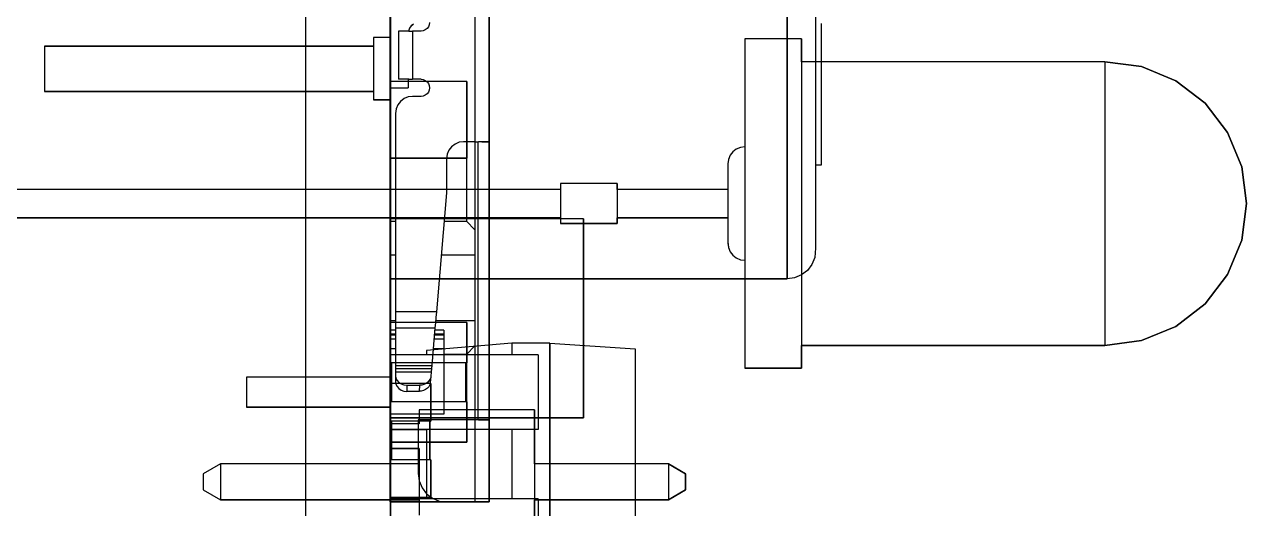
# Model space of a CAD drawing. Header units: inches. Extents: x 0 to 841, y -594 to 0.
# Drawn here: x 541.24 to 584.35, y -253.02 to -235.95 of the extents above; entities that cross this region are included whole.
import ezdxf

# ---------------------------------------------------------------- set-up
doc = ezdxf.new("R2010")
doc.units = ezdxf.units.IN
doc.header["$MEASUREMENT"] = 0

msp = doc.modelspace()

# ---------------------------------------------------------------- linework, layer by layer
at = {"color": 18, "true_color": 0x000000}
for p, q in [((551.146, -165.315), (551.146, -405.315)), ((554.146, -405.315), (554.146, -165.315)), ((568.146, -244.915), (568.146, -214.915)), ((554.126, -220.087), (554.126, -252.787)), ((554.146, -223.415), (554.146, -236.415)), ((557.126, -223.351), (557.126, -240.087)), ((557.626, -252.787), (557.626, -226.587)), ((557.626, -226.587), (557.626, -240.087)), ((557.126, -229.287), (557.126, -247.287)), ((554.126, -233.787), (554.126, -238.187)), ((554.146, -235.655), (554.146, -236.985)), ((568.146, -235.655), (568.146, -236.985)), ((569.146, -235.613), (569.146, -236.915)), ((554.426, -236.187), (554.426, -237.887)), ((554.444, -236.187), (554.426, -236.187)), ((554.492, -236.187), (554.444, -236.187)), ((554.572, -236.187), (554.492, -236.187)), ((554.676, -236.187), (554.572, -236.187)), ((554.796, -236.187), (554.676, -236.187)), ((554.818, -236.089), (554.778, -236.187)), ((554.802, -236.131), (554.78, -236.183)), ((554.78, -236.183), (554.78, -236.185)), ((554.796, -236.187), (554.926, -236.187)), ((554.882, -236.005), (554.818, -236.089)), ((554.856, -236.041), (554.82, -236.087)), ((554.82, -236.087), (554.82, -236.089)), ((554.964, -235.941), (554.882, -236.005)), ((554.884, -236.005), (554.882, -236.005)), ((554.932, -235.967), (554.884, -236.005)), ((554.926, -235.971), (554.926, -235.971)), ((555.226, -236.187), (554.926, -236.187)), ((554.926, -236.187), (554.926, -237.887)), ((555.304, -236.177), (555.226, -236.187)), ((555.376, -236.147), (555.304, -236.177)), ((555.438, -236.099), (555.376, -236.147)), ((555.486, -236.037), (555.438, -236.099)), ((555.516, -235.965), (555.486, -236.037)), ((555.526, -235.887), (555.516, -235.965)), ((569.346, -235.915), (569.346, -237.011)), ((554.146, -236.415), (553.546, -236.415)), ((553.546, -236.415), (553.546, -236.715)), ((554.146, -236.415), (553.546, -236.415)), ((553.546, -236.415), (553.546, -236.453)), ((553.546, -236.453), (553.546, -236.563)), ((553.546, -236.563), (553.546, -236.737)), ((568.646, -236.465), (566.646, -236.465)), ((566.646, -236.465), (566.646, -240.265)), ((566.646, -236.465), (566.646, -236.663)), ((568.646, -236.465), (566.646, -236.465)), ((566.646, -236.663), (566.646, -237.243)), ((568.646, -237.265), (568.646, -236.465)), ((568.646, -236.465), (568.646, -236.663)), ((568.646, -236.663), (568.646, -237.243)), ((553.546, -236.715), (541.946, -236.715)), ((541.946, -236.715), (541.946, -238.315)), ((541.946, -236.715), (553.546, -236.715)), ((541.946, -236.715), (541.946, -236.743)), ((541.946, -236.743), (541.946, -236.823)), ((541.946, -236.823), (541.946, -236.949)), ((541.946, -236.949), (541.946, -237.115)), ((553.546, -236.737), (553.546, -236.965)), ((553.546, -236.965), (553.546, -237.231)), ((554.146, -236.985), (554.146, -238.249)), ((568.146, -236.985), (568.146, -238.249)), ((569.146, -236.915), (569.146, -238.143)), ((569.346, -237.011), (569.346, -237.997)), ((541.946, -237.115), (541.946, -237.307)), ((541.946, -237.307), (541.946, -237.515)), ((541.946, -237.515), (541.946, -237.721)), ((553.546, -237.231), (553.546, -237.515)), ((553.546, -237.515), (553.546, -237.799)), ((554.126, -237.487), (554.126, -241.699)), ((566.646, -237.243), (566.646, -238.163)), ((568.646, -237.243), (568.646, -238.163)), ((579.346, -237.265), (568.646, -237.265)), ((579.346, -237.265), (568.646, -237.265)), ((580.64, -237.435), (579.346, -237.265)), ((579.346, -237.265), (580.64, -237.435)), ((579.346, -237.265), (579.346, -237.435)), ((579.346, -237.435), (579.346, -237.935)), ((581.846, -237.935), (580.64, -237.435)), ((580.64, -237.435), (581.846, -237.935)), ((541.946, -237.721), (541.946, -237.915)), ((541.946, -237.915), (541.946, -238.081)), ((553.546, -237.799), (553.546, -238.065)), ((554.444, -237.887), (554.426, -237.887)), ((554.492, -237.887), (554.444, -237.887)), ((554.572, -237.887), (554.492, -237.887)), ((554.676, -237.887), (554.572, -237.887)), ((554.796, -237.887), (554.676, -237.887)), ((554.766, -237.887), (554.766, -238.187)), ((554.796, -237.887), (554.926, -237.887)), ((555.226, -237.887), (554.926, -237.887)), ((555.226, -237.887), (555.304, -237.897)), ((555.304, -237.897), (555.376, -237.927)), ((555.376, -237.927), (555.438, -237.975)), ((579.346, -237.935), (579.346, -238.729)), ((582.882, -238.729), (581.846, -237.935)), ((581.846, -237.935), (582.882, -238.729)), ((541.946, -238.081), (541.946, -238.207)), ((541.946, -238.207), (541.946, -238.287)), ((541.946, -238.287), (541.946, -238.315)), ((541.946, -238.315), (553.546, -238.315)), ((553.546, -238.315), (541.946, -238.315)), ((553.546, -238.065), (553.546, -238.293)), ((553.546, -238.293), (553.546, -238.467)), ((553.546, -238.315), (553.546, -238.615)), ((554.126, -238.187), (554.126, -242.887)), ((554.126, -238.187), (554.766, -238.187)), ((556.838, -237.969), (554.146, -237.969)), ((554.146, -237.969), (554.146, -240.661)), ((554.146, -237.969), (554.146, -240.661)), ((556.838, -237.969), (554.146, -237.969)), ((554.146, -238.249), (554.146, -239.431)), ((555.438, -237.975), (555.486, -238.037)), ((555.486, -238.337), (555.438, -238.399)), ((555.486, -238.037), (555.516, -238.109)), ((555.516, -238.265), (555.486, -238.337)), ((555.516, -238.109), (555.526, -238.187)), ((555.526, -238.187), (555.516, -238.265)), ((556.838, -240.661), (556.838, -237.969)), ((556.838, -237.969), (556.838, -240.661)), ((566.646, -238.163), (566.646, -239.365)), ((568.146, -238.249), (568.146, -239.431)), ((568.646, -238.163), (568.646, -239.365)), ((569.146, -238.143), (569.146, -239.283)), ((569.346, -237.997), (569.346, -238.861)), ((553.546, -238.467), (553.546, -238.577)), ((553.546, -238.577), (553.546, -238.615)), ((553.546, -238.615), (554.146, -238.615)), ((554.146, -238.615), (553.546, -238.615)), ((554.146, -238.615), (554.146, -244.915)), ((554.406, -238.787), (554.346, -238.931)), ((554.502, -238.663), (554.406, -238.787)), ((554.626, -238.567), (554.502, -238.663)), ((554.77, -238.507), (554.626, -238.567)), ((554.926, -238.487), (554.77, -238.507)), ((555.226, -238.487), (554.926, -238.487)), ((555.304, -238.477), (555.226, -238.487)), ((555.376, -238.447), (555.304, -238.477)), ((555.438, -238.399), (555.376, -238.447)), ((579.346, -238.729), (579.346, -239.765)), ((583.676, -239.765), (582.882, -238.729)), ((582.882, -238.729), (583.676, -239.765)), ((554.346, -238.931), (554.326, -239.087)), ((554.326, -239.087), (554.326, -246.087)), ((569.346, -238.861), (569.346, -239.585)), ((554.146, -239.431), (554.146, -240.521)), ((566.646, -239.365), (566.646, -240.765)), ((568.146, -239.431), (568.146, -240.521)), ((568.646, -239.365), (568.646, -240.765)), ((569.146, -239.283), (569.146, -240.319)), ((569.346, -239.585), (569.346, -240.159)), ((556.57, -240.107), (556.426, -240.167)), ((556.726, -240.087), (556.57, -240.107)), ((557.126, -240.087), (556.726, -240.087)), ((556.826, -240.087), (556.826, -242.887)), ((557.126, -240.087), (557.256, -240.087)), ((557.126, -240.087), (557.126, -243.187)), ((557.226, -240.087), (557.226, -249.887)), ((557.608, -240.087), (557.256, -240.087)), ((557.376, -240.087), (557.256, -240.087)), ((557.376, -240.087), (557.48, -240.087)), ((557.48, -240.087), (557.56, -240.087)), ((557.56, -240.087), (557.608, -240.087)), ((557.626, -240.087), (557.608, -240.087)), ((557.626, -240.087), (557.626, -249.887)), ((579.346, -239.765), (579.346, -240.971)), ((584.176, -240.971), (583.676, -239.765)), ((583.676, -239.765), (584.176, -240.971)), ((554.146, -240.521), (554.146, -241.509)), ((556.146, -240.531), (556.126, -240.687)), ((556.206, -240.387), (556.146, -240.531)), ((556.302, -240.263), (556.206, -240.387)), ((556.426, -240.167), (556.302, -240.263)), ((566.222, -240.441), (566.126, -240.565)), ((566.222, -240.441), (566.126, -240.565)), ((566.346, -240.345), (566.222, -240.441)), ((566.346, -240.345), (566.222, -240.441)), ((566.49, -240.285), (566.346, -240.345)), ((566.49, -240.285), (566.346, -240.345)), ((566.646, -240.265), (566.49, -240.285)), ((566.646, -240.265), (566.49, -240.285)), ((568.146, -240.521), (568.146, -241.509)), ((569.146, -240.319), (569.146, -241.241)), ((569.346, -240.159), (569.346, -240.577)), ((554.146, -240.661), (556.838, -240.661)), ((556.838, -240.661), (554.146, -240.661)), ((556.126, -240.687), (556.126, -241.887)), ((566.066, -240.709), (566.046, -240.865)), ((566.066, -240.709), (566.046, -240.865)), ((566.046, -240.865), (566.046, -241.765)), ((566.046, -240.865), (566.046, -240.913)), ((566.046, -240.913), (566.046, -241.053)), ((566.126, -240.565), (566.066, -240.709)), ((566.126, -240.565), (566.066, -240.709)), ((566.646, -240.765), (566.646, -242.265)), ((568.646, -240.765), (568.646, -242.265)), ((569.346, -240.915), (569.146, -240.915)), ((569.346, -240.577), (569.346, -240.831)), ((569.346, -240.831), (569.346, -240.915)), ((579.346, -240.971), (579.346, -242.265)), ((584.346, -242.265), (584.176, -240.971)), ((584.176, -240.971), (584.346, -242.265)), ((566.046, -241.053), (566.046, -241.275)), ((566.046, -241.275), (566.046, -241.565)), ((569.146, -241.241), (569.146, -242.039)), ((560.146, -241.765), (513.346, -241.765)), ((560.146, -241.765), (513.346, -241.765)), ((554.146, -241.509), (554.146, -242.387)), ((562.146, -241.565), (560.146, -241.565)), ((560.146, -241.565), (560.146, -241.765)), ((560.146, -241.565), (560.146, -241.589)), ((562.146, -241.565), (560.146, -241.565)), ((560.146, -241.589), (560.146, -241.659)), ((560.146, -241.659), (560.146, -241.771)), ((560.146, -241.771), (560.146, -241.915)), ((562.146, -241.765), (562.146, -241.565)), ((562.146, -241.565), (562.146, -241.589)), ((562.146, -241.589), (562.146, -241.659)), ((562.146, -241.659), (562.146, -241.771)), ((566.046, -241.765), (562.146, -241.765)), ((566.046, -241.765), (562.146, -241.765)), ((562.146, -241.771), (562.146, -241.915)), ((566.046, -241.565), (566.046, -241.903)), ((568.146, -241.509), (568.146, -242.387)), ((556.126, -241.887), (555.766, -246.087)), ((560.146, -241.915), (560.146, -242.085)), ((560.146, -242.085), (560.146, -242.265)), ((560.146, -242.265), (560.146, -242.447)), ((562.146, -241.915), (562.146, -242.085)), ((562.146, -242.085), (562.146, -242.265)), ((562.146, -242.265), (562.146, -242.447)), ((566.046, -241.903), (566.046, -242.265)), ((566.046, -242.265), (566.046, -242.627)), ((566.646, -242.265), (566.646, -243.767)), ((568.646, -242.265), (568.646, -243.767)), ((569.146, -242.039), (569.146, -242.705)), ((579.346, -242.265), (579.346, -243.559)), ((584.176, -243.559), (584.346, -242.265)), ((584.346, -242.265), (584.176, -243.559)), ((554.146, -242.387), (554.146, -243.143)), ((560.146, -242.447), (560.146, -242.615)), ((560.146, -242.615), (560.146, -242.761)), ((562.146, -242.447), (562.146, -242.615)), ((562.146, -242.615), (562.146, -242.761)), ((566.046, -242.627), (566.046, -242.965)), ((568.146, -242.387), (568.146, -243.143)), ((569.146, -242.705), (569.146, -243.229)), ((513.346, -242.765), (560.146, -242.765)), ((560.146, -242.765), (513.346, -242.765)), ((554.126, -242.887), (554.126, -244.087)), ((554.126, -242.887), (554.326, -242.887)), ((554.126, -242.887), (554.126, -247.387)), ((560.958, -242.805), (554.14, -242.805)), ((554.14, -242.805), (554.14, -249.825)), ((560.958, -242.805), (554.14, -242.805)), ((554.14, -242.805), (554.14, -249.825)), ((554.14, -242.805), (554.146, -242.809)), ((554.146, -242.809), (554.146, -249.821)), ((560.954, -242.809), (554.146, -242.809)), ((556.04, -242.887), (556.826, -242.887)), ((556.826, -242.887), (557.126, -243.187)), ((560.146, -242.761), (560.146, -242.871)), ((560.146, -242.765), (560.146, -242.965)), ((560.146, -242.871), (560.146, -242.941)), ((560.146, -242.941), (560.146, -242.965)), ((560.146, -242.965), (562.146, -242.965)), ((562.146, -242.965), (560.146, -242.965)), ((560.954, -242.809), (560.954, -249.821)), ((560.958, -249.825), (560.958, -242.805)), ((560.958, -242.805), (560.958, -249.825)), ((562.146, -242.761), (562.146, -242.871)), ((562.146, -242.965), (562.146, -242.765)), ((562.146, -242.765), (566.046, -242.765)), ((566.046, -242.765), (562.146, -242.765)), ((562.146, -242.871), (562.146, -242.941)), ((562.146, -242.941), (562.146, -242.965)), ((566.046, -242.765), (566.046, -243.617)), ((566.046, -242.965), (566.046, -243.255)), ((554.146, -243.143), (554.146, -243.773)), ((557.126, -243.187), (557.126, -244.087)), ((566.046, -243.255), (566.046, -243.477)), ((566.046, -243.477), (566.046, -243.617)), ((568.146, -243.143), (568.146, -243.773)), ((569.146, -243.229), (569.146, -243.609)), ((579.346, -243.559), (579.346, -244.765)), ((583.676, -244.765), (584.176, -243.559)), ((584.176, -243.559), (583.676, -244.765)), ((554.146, -243.773), (554.146, -244.269)), ((566.046, -243.617), (566.046, -243.665)), ((566.046, -243.617), (566.046, -243.665)), ((566.046, -243.617), (566.066, -243.821)), ((566.046, -243.665), (566.066, -243.821)), ((566.046, -243.665), (566.066, -243.821)), ((566.066, -243.821), (566.126, -243.965)), ((566.066, -243.821), (566.126, -243.965)), ((566.126, -243.965), (566.222, -244.089)), ((566.126, -243.965), (566.222, -244.089)), ((566.646, -243.767), (566.646, -245.165)), ((568.146, -243.773), (568.146, -244.269)), ((568.646, -243.767), (568.646, -245.165)), ((569.146, -243.839), (569.112, -244.173)), ((569.146, -243.609), (569.146, -243.839)), ((554.126, -244.087), (554.126, -246.387)), ((554.326, -244.087), (554.126, -244.087)), ((554.146, -244.269), (554.146, -244.627)), ((557.126, -244.087), (555.938, -244.087)), ((557.126, -244.087), (557.126, -246.387)), ((566.222, -244.089), (566.346, -244.185)), ((566.222, -244.089), (566.346, -244.185)), ((566.346, -244.185), (566.49, -244.245)), ((566.346, -244.185), (566.49, -244.245)), ((566.49, -244.245), (566.646, -244.265)), ((566.49, -244.245), (566.646, -244.265)), ((566.646, -244.265), (566.646, -248.065)), ((568.146, -244.269), (568.146, -244.627)), ((569.012, -244.415), (568.854, -244.621)), ((569.112, -244.173), (569.012, -244.415)), ((554.146, -244.627), (554.146, -244.843)), ((554.146, -244.843), (554.146, -244.915)), ((568.146, -244.627), (568.146, -244.843)), ((568.146, -244.843), (568.146, -244.915)), ((568.646, -244.781), (568.404, -244.881)), ((568.854, -244.621), (568.646, -244.781)), ((579.346, -244.765), (579.346, -245.801)), ((582.882, -245.801), (583.676, -244.765)), ((583.676, -244.765), (582.882, -245.801)), ((554.146, -244.915), (568.146, -244.915)), ((568.146, -244.915), (554.146, -244.915)), ((566.646, -245.165), (566.646, -246.367)), ((568.404, -244.881), (568.146, -244.915)), ((568.646, -245.165), (568.646, -246.367)), ((554.326, -246.087), (554.326, -246.283)), ((555.766, -246.087), (554.326, -246.087)), ((555.766, -246.087), (555.75, -246.283)), ((579.346, -245.801), (579.346, -246.595)), ((581.846, -246.595), (582.882, -245.801)), ((582.882, -245.801), (581.846, -246.595)), ((554.126, -246.387), (554.126, -246.729)), ((554.126, -246.387), (554.326, -246.387)), ((556.838, -246.46), (554.146, -246.46)), ((554.146, -246.46), (554.146, -247.882)), ((554.146, -246.46), (554.146, -247.882)), ((556.838, -246.46), (554.146, -246.46)), ((556.838, -246.46), (554.146, -246.46)), ((554.146, -246.46), (554.146, -247.882)), ((554.146, -246.46), (554.146, -247.882)), ((556.838, -246.46), (554.146, -246.46)), ((556.838, -246.46), (554.146, -246.46)), ((554.146, -246.46), (554.146, -247.882)), ((554.146, -246.46), (554.146, -247.882)), ((556.838, -246.46), (554.146, -246.46)), ((554.326, -246.283), (554.326, -246.473)), ((554.326, -246.473), (554.326, -246.645)), ((555.732, -246.473), (555.718, -246.645)), ((555.75, -246.283), (555.732, -246.473)), ((555.74, -246.387), (557.126, -246.387)), ((556.838, -247.882), (556.838, -246.46)), ((556.838, -246.46), (556.838, -247.882)), ((556.838, -247.882), (556.838, -246.46)), ((556.838, -246.46), (556.838, -247.882)), ((556.838, -247.882), (556.838, -246.46)), ((556.838, -246.46), (556.838, -247.882)), ((557.126, -246.387), (557.126, -247.287)), ((566.646, -246.367), (566.646, -247.289)), ((568.646, -246.367), (568.646, -247.289)), ((554.126, -246.729), (554.126, -246.771)), ((554.326, -246.729), (554.126, -246.729)), ((554.126, -246.771), (554.126, -246.819)), ((554.126, -246.819), (554.126, -246.871)), ((554.126, -246.871), (554.126, -246.905)), ((554.326, -246.871), (554.126, -246.871)), ((554.126, -246.905), (554.126, -246.957)), ((554.326, -246.905), (554.126, -246.905)), ((554.126, -246.957), (554.126, -247.005)), ((554.126, -247.005), (554.126, -247.045)), ((554.326, -246.645), (554.326, -247.975)), ((554.326, -246.645), (555.718, -246.645)), ((555.718, -246.645), (555.604, -247.975)), ((556.026, -246.905), (555.696, -246.905)), ((556.026, -246.871), (555.698, -246.871)), ((556.026, -246.729), (555.712, -246.729)), ((556.026, -246.729), (556.026, -247.587)), ((579.346, -246.595), (579.346, -247.095)), ((580.64, -247.095), (581.846, -246.595)), ((581.846, -246.595), (580.64, -247.095)), ((554.126, -247.045), (554.126, -247.387)), ((554.326, -247.045), (554.126, -247.045)), ((554.126, -247.387), (554.126, -249.687)), ((554.326, -247.387), (554.126, -247.387)), ((558.434, -247.187), (555.416, -247.441)), ((558.434, -247.187), (555.416, -247.441)), ((555.416, -247.441), (555.416, -247.595)), ((555.416, -247.441), (555.416, -247.595)), ((556.026, -247.387), (555.654, -247.387)), ((556.026, -247.045), (555.684, -247.045)), ((557.126, -247.287), (556.826, -247.587)), ((557.126, -247.287), (557.126, -249.887)), ((559.764, -247.187), (558.434, -247.187)), ((558.434, -247.187), (558.434, -247.595)), ((559.764, -247.187), (558.434, -247.187)), ((559.764, -286.203), (559.764, -247.187)), ((559.764, -247.187), (559.764, -286.203)), ((559.764, -247.187), (562.782, -247.391)), ((562.782, -247.391), (562.782, -285.999)), ((566.646, -247.289), (566.646, -247.867)), ((568.646, -248.065), (568.646, -247.265)), ((568.646, -247.265), (579.346, -247.265)), ((579.346, -247.265), (568.646, -247.265)), ((568.646, -247.289), (568.646, -247.867)), ((579.346, -247.265), (580.64, -247.095)), ((580.64, -247.095), (579.346, -247.265)), ((579.346, -247.095), (579.346, -247.265)), ((555.416, -247.595), (554.146, -247.595)), ((554.146, -247.595), (554.146, -248.381)), ((554.146, -247.595), (554.146, -248.381)), ((559.354, -247.595), (554.146, -247.595)), ((554.146, -247.882), (554.184, -247.882)), ((556.838, -247.882), (554.146, -247.882)), ((554.146, -247.882), (554.184, -247.882)), ((556.838, -247.882), (554.146, -247.882)), ((554.146, -247.882), (554.184, -247.882)), ((556.838, -247.882), (554.146, -247.882)), ((554.184, -247.882), (554.184, -248.06)), ((554.184, -247.882), (554.184, -249.254)), ((554.184, -247.882), (554.184, -248.06)), ((554.184, -247.882), (554.184, -249.254)), ((554.184, -247.882), (554.184, -248.06)), ((554.184, -247.882), (554.184, -249.254)), ((556.826, -247.587), (556.026, -247.587)), ((556.026, -247.587), (556.026, -249.687)), ((556.8, -249.254), (556.8, -247.882)), ((556.8, -247.882), (556.838, -247.882)), ((556.8, -247.882), (556.8, -249.254)), ((556.8, -249.254), (556.8, -247.882)), ((556.8, -247.882), (556.838, -247.882)), ((556.8, -247.882), (556.8, -249.254)), ((556.8, -249.254), (556.8, -247.882)), ((556.8, -247.882), (556.838, -247.882)), ((556.8, -247.882), (556.8, -249.254)), ((556.826, -247.587), (556.826, -249.887)), ((559.354, -247.595), (559.354, -250.235)), ((566.646, -247.867), (566.646, -248.065)), ((568.646, -247.867), (568.646, -248.065)), ((554.184, -248.06), (554.146, -248.06)), ((554.146, -248.06), (554.146, -248.568)), ((554.146, -248.06), (554.146, -248.568)), ((554.184, -248.06), (554.146, -248.06)), ((554.184, -248.06), (554.146, -248.06)), ((554.146, -248.06), (554.146, -248.568)), ((554.146, -248.06), (554.146, -248.568)), ((554.184, -248.06), (554.146, -248.06)), ((554.184, -248.06), (554.146, -248.06)), ((554.146, -248.06), (554.146, -248.568)), ((554.146, -248.06), (554.146, -248.568)), ((554.184, -248.06), (554.146, -248.06)), ((554.326, -247.975), (554.326, -248.011)), ((554.326, -247.975), (555.604, -247.975)), ((554.326, -248.011), (554.326, -248.047)), ((554.326, -248.047), (554.326, -248.087)), ((554.326, -248.087), (554.326, -248.125)), ((555.594, -248.087), (554.326, -248.087)), ((554.326, -248.125), (554.326, -248.161)), ((554.326, -248.161), (554.326, -248.195)), ((554.326, -248.195), (554.326, -248.335)), ((554.326, -248.195), (555.586, -248.195)), ((555.586, -248.195), (555.572, -248.359)), ((555.588, -248.161), (555.586, -248.195)), ((555.592, -248.125), (555.588, -248.161)), ((555.594, -248.087), (555.592, -248.125)), ((555.598, -248.049), (555.594, -248.087)), ((555.602, -248.011), (555.598, -248.049)), ((555.604, -247.975), (555.602, -248.011)), ((566.646, -248.065), (568.646, -248.065)), ((568.646, -248.065), (566.646, -248.065)), ((554.146, -248.381), (549.066, -248.381)), ((549.066, -248.381), (549.066, -249.449)), ((554.146, -248.381), (549.066, -248.381)), ((549.066, -248.381), (549.066, -249.449)), ((554.146, -248.568), (554.184, -248.568)), ((554.184, -248.568), (554.146, -248.568)), ((554.146, -248.568), (554.184, -248.568)), ((554.184, -248.568), (554.146, -248.568)), ((554.146, -248.568), (554.184, -248.568)), ((554.184, -248.568), (554.146, -248.568)), ((555.568, -248.613), (554.146, -248.613)), ((554.146, -248.613), (554.146, -249.933)), ((555.568, -248.613), (554.146, -248.613)), ((554.146, -248.613), (554.146, -249.933)), ((554.184, -248.568), (554.184, -249.254)), ((554.184, -248.568), (554.184, -249.254)), ((554.184, -248.568), (554.184, -249.254)), ((554.326, -248.335), (554.34, -248.421)), ((554.326, -248.335), (554.326, -248.551)), ((554.326, -248.551), (554.34, -248.637)), ((554.34, -248.421), (554.38, -248.503)), ((554.34, -248.637), (554.38, -248.719)), ((554.38, -248.503), (554.444, -248.573)), ((554.38, -248.719), (554.444, -248.789)), ((554.444, -248.573), (554.526, -248.627)), ((554.526, -248.627), (554.622, -248.659)), ((554.622, -248.659), (554.726, -248.671)), ((554.726, -248.671), (555.172, -248.671)), ((554.726, -248.671), (554.726, -248.887)), ((555.172, -248.671), (555.154, -248.887)), ((555.212, -248.669), (555.172, -248.671)), ((555.252, -248.665), (555.212, -248.669)), ((555.33, -248.645), (555.252, -248.665)), ((555.402, -248.609), (555.33, -248.645)), ((555.466, -248.563), (555.402, -248.609)), ((555.498, -248.723), (555.448, -248.779)), ((555.516, -248.507), (555.466, -248.563)), ((555.534, -248.653), (555.498, -248.723)), ((555.554, -248.437), (555.516, -248.507)), ((555.552, -248.575), (555.534, -248.653)), ((555.572, -248.359), (555.552, -248.575)), ((555.572, -248.359), (555.554, -248.437)), ((555.568, -249.933), (555.568, -248.613)), ((555.568, -248.613), (555.568, -249.933)), ((554.444, -248.789), (554.526, -248.843)), ((554.526, -248.843), (554.622, -248.875)), ((554.622, -248.875), (554.726, -248.887)), ((555.154, -248.887), (554.726, -248.887)), ((555.194, -248.885), (555.154, -248.887)), ((555.234, -248.881), (555.194, -248.885)), ((555.31, -248.861), (555.234, -248.881)), ((555.384, -248.825), (555.31, -248.861)), ((555.448, -248.779), (555.384, -248.825)), ((549.066, -249.449), (554.146, -249.449)), ((554.146, -249.449), (549.066, -249.449)), ((554.184, -249.254), (554.146, -249.254)), ((554.146, -249.254), (554.146, -250.676)), ((554.146, -249.254), (554.146, -250.676)), ((556.838, -249.254), (554.146, -249.254)), ((554.184, -249.254), (554.146, -249.254)), ((554.146, -249.254), (554.146, -250.676)), ((554.146, -249.254), (554.146, -250.676)), ((556.838, -249.254), (554.146, -249.254)), ((554.184, -249.254), (554.146, -249.254)), ((554.146, -249.254), (554.146, -250.676)), ((554.146, -249.254), (554.146, -250.676)), ((556.838, -249.254), (554.146, -249.254)), ((554.146, -249.449), (554.146, -250.235)), ((554.146, -249.449), (554.146, -250.235)), ((559.226, -249.535), (555.162, -249.535)), ((555.162, -249.535), (555.162, -250.037)), ((555.162, -249.535), (555.162, -250.037)), ((559.226, -249.535), (555.162, -249.535)), ((556.838, -249.254), (556.8, -249.254)), ((556.838, -249.254), (556.8, -249.254)), ((556.838, -249.254), (556.8, -249.254)), ((556.838, -250.676), (556.838, -249.254)), ((556.838, -249.254), (556.838, -250.676)), ((556.838, -250.676), (556.838, -249.254)), ((556.838, -249.254), (556.838, -250.676)), ((556.838, -250.676), (556.838, -249.254)), ((556.838, -249.254), (556.838, -250.676)), ((559.226, -251.441), (559.226, -249.535)), ((559.226, -249.535), (559.226, -254.107)), ((554.126, -249.687), (554.126, -252.787)), ((556.026, -249.687), (554.126, -249.687)), ((554.14, -249.825), (560.958, -249.825)), ((560.958, -249.825), (554.14, -249.825)), ((560.954, -249.821), (554.146, -249.821)), ((554.146, -249.933), (554.18, -249.933)), ((555.568, -249.933), (554.146, -249.933)), ((555.162, -250.037), (554.146, -250.037)), ((554.146, -250.037), (554.146, -250.901)), ((555.162, -250.037), (554.146, -250.037)), ((554.146, -250.037), (554.146, -250.901)), ((554.18, -249.933), (554.18, -250.619)), ((554.18, -249.933), (554.18, -251.305)), ((555.126, -249.887), (555.126, -251.787)), ((557.126, -249.887), (555.126, -249.887)), ((555.534, -251.305), (555.534, -249.933)), ((555.534, -249.933), (555.568, -249.933)), ((555.534, -249.933), (555.534, -251.305)), ((557.256, -249.887), (557.126, -249.887)), ((557.126, -249.887), (557.126, -252.787)), ((557.256, -249.887), (557.608, -249.887)), ((557.376, -249.887), (557.256, -249.887)), ((557.48, -249.887), (557.376, -249.887)), ((557.56, -249.887), (557.48, -249.887)), ((557.608, -249.887), (557.56, -249.887)), ((557.626, -249.887), (557.608, -249.887)), ((557.626, -249.887), (557.626, -252.787)), ((560.954, -249.821), (560.958, -249.825)), ((554.146, -250.235), (555.416, -250.235)), ((559.354, -250.235), (554.146, -250.235)), ((555.416, -250.235), (555.416, -252.675)), ((555.416, -250.235), (555.416, -252.675)), ((558.434, -250.235), (558.434, -252.675)), ((554.18, -250.619), (554.146, -250.619)), ((554.146, -250.619), (554.146, -251.127)), ((554.146, -250.619), (554.146, -251.127)), ((554.18, -250.619), (554.146, -250.619)), ((554.146, -250.676), (556.838, -250.676)), ((556.838, -250.676), (554.146, -250.676)), ((554.146, -250.676), (556.838, -250.676)), ((556.838, -250.676), (554.146, -250.676)), ((554.146, -250.676), (556.838, -250.676)), ((556.838, -250.676), (554.146, -250.676)), ((554.146, -250.901), (555.162, -250.901)), ((555.162, -250.901), (554.146, -250.901)), ((554.146, -251.127), (554.18, -251.127)), ((554.18, -251.127), (554.146, -251.127)), ((554.18, -251.305), (554.146, -251.305)), ((554.146, -251.305), (554.146, -252.625)), ((555.568, -251.305), (554.146, -251.305)), ((554.146, -251.305), (554.146, -252.625)), ((554.18, -251.127), (554.18, -251.305)), ((555.162, -250.901), (555.162, -251.441)), ((555.162, -250.901), (555.162, -253.249)), ((555.568, -251.305), (555.534, -251.305)), ((555.568, -252.625), (555.568, -251.305)), ((555.568, -251.305), (555.568, -252.625)), ((548.152, -251.441), (547.542, -251.793)), ((548.152, -251.441), (547.542, -251.793)), ((555.162, -251.441), (548.152, -251.441)), ((548.152, -251.441), (548.152, -252.711)), ((555.162, -251.441), (548.152, -251.441)), ((563.95, -251.441), (559.226, -251.441)), ((563.95, -251.441), (559.226, -251.441)), ((564.56, -251.793), (563.95, -251.441)), ((563.95, -251.441), (563.95, -252.711)), ((563.95, -251.441), (564.56, -251.793)), ((547.542, -251.793), (547.542, -252.359)), ((547.542, -251.793), (547.542, -252.359)), ((555.126, -251.787), (555.16, -252.045)), ((555.16, -252.045), (555.26, -252.287)), ((564.56, -252.359), (564.56, -251.793)), ((564.56, -251.793), (564.56, -252.359)), ((547.542, -252.359), (548.152, -252.711)), ((547.542, -252.359), (548.152, -252.711)), ((554.146, -252.625), (555.568, -252.625)), ((555.568, -252.625), (554.146, -252.625)), ((555.26, -252.287), (555.418, -252.495)), ((555.418, -252.495), (555.626, -252.653)), ((563.95, -252.711), (564.56, -252.359)), ((564.56, -252.359), (563.95, -252.711)), ((548.152, -252.711), (555.162, -252.711)), ((555.162, -252.711), (548.152, -252.711)), ((554.126, -252.787), (557.626, -252.787)), ((556.126, -252.787), (554.126, -252.787)), ((555.416, -252.675), (554.146, -252.675)), ((554.146, -252.675), (554.146, -253.461)), ((554.146, -252.675), (554.146, -253.461)), ((559.354, -252.675), (554.146, -252.675)), ((555.162, -252.711), (555.162, -253.249)), ((555.626, -252.653), (555.868, -252.753)), ((555.868, -252.753), (556.126, -252.787)), ((557.126, -252.787), (556.126, -252.787)), ((557.256, -252.787), (557.126, -252.787)), ((557.608, -252.787), (557.256, -252.787)), ((557.376, -252.787), (557.256, -252.787)), ((557.48, -252.787), (557.376, -252.787)), ((557.56, -252.787), (557.48, -252.787)), ((557.608, -252.787), (557.56, -252.787)), ((557.626, -252.787), (557.608, -252.787)), ((559.226, -254.107), (559.226, -252.711)), ((559.226, -252.711), (563.95, -252.711)), ((563.95, -252.711), (559.226, -252.711)), ((559.354, -252.675), (559.354, -255.315))]:
    msp.add_line(p, q, dxfattribs=at)

doc.saveas('drawing.dxf')
